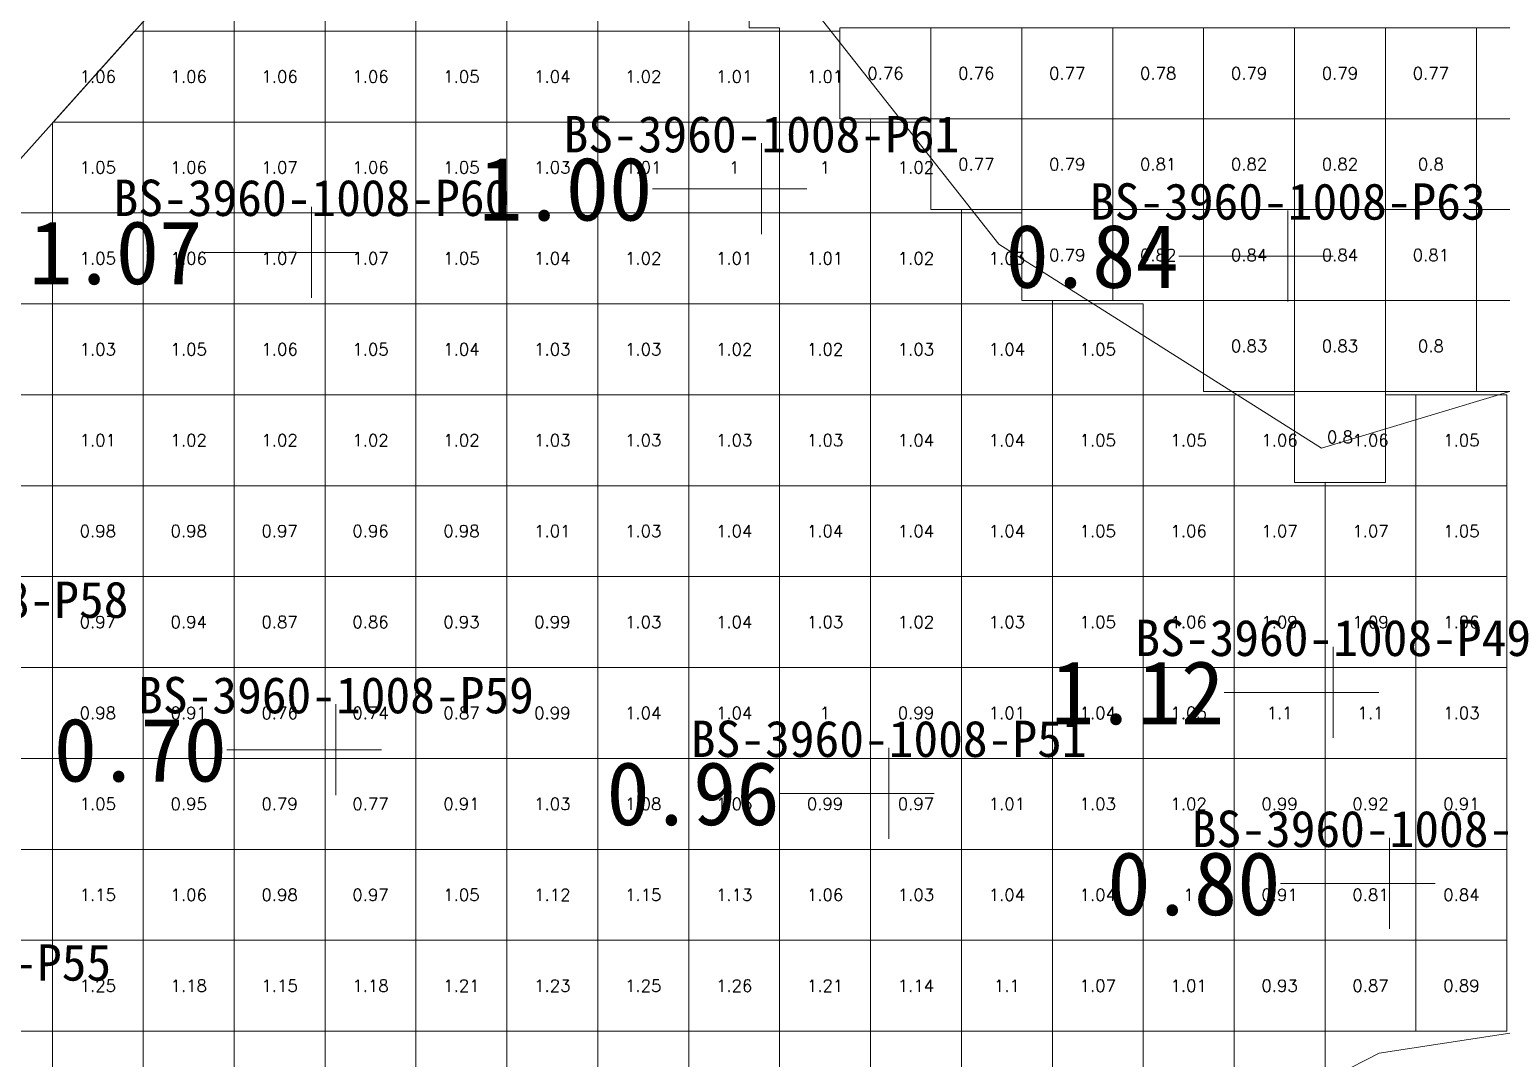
# Model space of a CAD drawing. Header units: inches. Extents: x 469883 to 470005, y 4349687 to 4349765.
# Drawn here: x 469893.7 to 469909.89, y 4349695.11 to 4349706.43 of the extents above; entities that cross this region are included whole.
import ezdxf
from ezdxf.enums import TextEntityAlignment as Align

# ---------------------------------------------------------------- set-up
doc = ezdxf.new("R2010")
doc.units = ezdxf.units.IN
doc.header["$MEASUREMENT"] = 0
for name, color, linetype, lineweight in [('点', 7, 'Continuous', 0), ('爆区方格网', 7, 'Continuous', 0), ('线条', 7, 'Continuous', 0), ('钻孔', 7, 'Continuous', 0)]:
    doc.layers.add(name, color=color, linetype=linetype, lineweight=lineweight)
doc.styles.add('3dmine_textStyle_1', font='txt.shx', dxfattribs={"height": 1, "bigfont": 'gbcbig.shx'})
doc.styles.add('3dmine_textStyle_2', font='simsunb.ttf', dxfattribs={"height": 1})

msp = doc.modelspace()

# ---------------------------------------------------------------- hatches: boundary and pattern name
at = {"layer": '钻孔', "linetype": 'Continuous', "lineweight": 0, "true_color": 0x0000ff, "extrusion": (0, 1, 0)}
for points in [[(-469902.75, 3949.95), (-469901.75, 3949.95), (-469901.75, 3961.95), (-469902.75, 3961.95)], [(-469897.8, 3950.06), (-469896.8, 3950.06), (-469896.8, 3962.06), (-469897.8, 3962.06)], [(-469909.04, 3950.12), (-469908.04, 3950.12), (-469908.04, 3962.12), (-469909.04, 3962.12)]]:
    msp.add_hatch(color=5, dxfattribs=at).paths.add_polyline_path(points, flags=0)
at = {"layer": '钻孔', "linetype": 'Continuous', "lineweight": 0, "true_color": 0x00ffff, "extrusion": (0, 1, 0)}
for points in [[(-469908.54, 3949.97), (-469907.54, 3949.97), (-469907.54, 3961.97), (-469908.54, 3961.97)], [(-469898.07, 3950.04), (-469897.07, 3950.04), (-469897.07, 3962.04), (-469898.07, 3962.04)], [(-469904.15, 3950.18), (-469903.15, 3950.18), (-469903.15, 3962.18), (-469904.15, 3962.18)], [(-469909.66, 3950.11), (-469908.66, 3950.11), (-469908.66, 3962.11), (-469909.66, 3962.11)]]:
    msp.add_hatch(color=4, dxfattribs=at).paths.add_polyline_path(points, flags=0)

# ---------------------------------------------------------------- linework, layer by layer
at = {"color": 4, "linetype": 'Continuous', "lineweight": 0, "true_color": 0x00ffff, "elevation": 1981.806}
msp.add_lwpolyline([(469929.472, 4349719.374), (469926.45, 4349717.862), (469923.773, 4349717.783), (469919.611, 4349716.908), (469917.305, 4349717.121), (469913.939, 4349715.079), (469914.787, 4349712.799), (469918.1, 4349712.163), (469920.711, 4349709.845), (469927.434, 4349707.62), (469922.434, 4349703.167), (469921.522, 4349702.355), (469921.306, 4349702.005), (469916.527, 4349702.131), (469911.125, 4349702.795), (469907.91, 4349701.826), (469904.362, 4349704.071), (469902.082, 4349706.967), (469895.348, 4349706.967)], dxfattribs=at)
at = {"color": 5, "linetype": 'Continuous', "lineweight": 0, "true_color": 0x0000ff, "elevation": 1981.806}
for points in [[(469883.874, 4349695.22), (469885.456, 4349696.231), (469888.207, 4349700.025), (469890.358, 4349702.573), (469892.561, 4349703.854), (469892.561, 4349703.854), (469892.561, 4349703.854), (469892.561, 4349703.854), (469895.348, 4349706.967), (469902.082, 4349706.967), (469904.362, 4349704.071), (469907.91, 4349701.826), (469911.125, 4349702.795)], [(469916.862, 4349696.445), (469908.546, 4349695.172), (469903.529, 4349692.607), (469899.888, 4349689.561), (469895.764, 4349689.449), (469887.193, 4349691.24), (469884.714, 4349692.134), (469882.949, 4349694.081), (469883.874, 4349695.22)]]:
    msp.add_lwpolyline(points, dxfattribs=at)
at = {"color": 7, "linetype": 'Continuous', "lineweight": 0, "elevation": 2972.708}
msp.add_lwpolyline([(469899.888, 4349689.561), (469907.862, 4349687.413), (469910.433, 4349689.749), (469914.862, 4349694.281), (469916.862, 4349696.445), (469908.546, 4349695.172), (469903.529, 4349692.607), (469899.888, 4349689.561), (469899.888, 4349689.561)], dxfattribs=at)
at = {"layer": '点', "color": 138, "linetype": 'Continuous', "lineweight": 0, "true_color": 0x004c4c}
for points, elevation in [([(469901.75, 4349704.18), (469901.75, 4349705.18)], 3961.95), ([(469902.25, 4349704.68), (469901.25, 4349704.68)], 3961.95), ([(469896.8, 4349703.48), (469896.8, 4349704.48)], 3962.06), ([(469907.54, 4349703.44), (469907.54, 4349704.44)], 3961.97), ([(469897.3, 4349703.98), (469896.3, 4349703.98)], 3962.06), ([(469908.04, 4349703.94), (469907.04, 4349703.94)], 3961.97), ([(469908.04, 4349698.64), (469908.04, 4349699.64)], 3962.12), ([(469908.54, 4349699.14), (469907.54, 4349699.14)], 3962.12), ([(469897.07, 4349698.01), (469897.07, 4349699.01)], 3962.04), ([(469897.57, 4349698.51), (469896.57, 4349698.51)], 3962.04), ([(469903.15, 4349697.53), (469903.15, 4349698.53)], 3962.18), ([(469903.65, 4349698.03), (469902.65, 4349698.03)], 3962.18), ([(469908.66, 4349696.54), (469908.66, 4349697.54)], 3962.11), ([(469909.16, 4349697.04), (469908.16, 4349697.04)], 3962.11)]:
    msp.add_lwpolyline(points, dxfattribs=dict(at, elevation=elevation))
at = {"layer": '爆区方格网', "color": 5, "linetype": 'Continuous', "lineweight": 0, "true_color": 0x0000ff, "elevation": 3961.95}
for points in [[(469895.95, 4349706.414), (469894.95, 4349706.414), (469894.95, 4349706.522), (469895.348, 4349706.967), (469895.718, 4349707.414), (469895.95, 4349707.414), (469895.95, 4349706.414)], [(469896.95, 4349706.414), (469895.95, 4349706.414), (469895.95, 4349707.414), (469896.95, 4349707.414), (469896.95, 4349706.414)], [(469897.95, 4349706.414), (469896.95, 4349706.414), (469896.95, 4349707.414), (469897.95, 4349707.414), (469897.95, 4349706.414)], [(469898.95, 4349706.414), (469897.95, 4349706.414), (469897.95, 4349707.414), (469898.95, 4349707.414), (469898.95, 4349706.414)], [(469899.95, 4349706.414), (469898.95, 4349706.414), (469898.95, 4349707.414), (469899.95, 4349707.414), (469899.95, 4349706.414)], [(469900.95, 4349706.414), (469899.95, 4349706.414), (469899.95, 4349707.414), (469900.95, 4349707.414), (469900.95, 4349706.414)], [(469901.614, 4349706.45), (469901.95, 4349706.45), (469901.95, 4349706.414), (469900.95, 4349706.414), (469900.95, 4349707.414), (469901.614, 4349707.414), (469901.614, 4349706.45)], [(469894.95, 4349705.414), (469893.958, 4349705.414), (469894.853, 4349706.414), (469894.95, 4349706.414), (469894.95, 4349705.414)], [(469895.95, 4349705.414), (469894.95, 4349705.414), (469894.95, 4349706.414), (469895.95, 4349706.414), (469895.95, 4349705.414)], [(469896.95, 4349705.414), (469895.95, 4349705.414), (469895.95, 4349706.414), (469896.95, 4349706.414), (469896.95, 4349705.414)], [(469897.95, 4349705.414), (469896.95, 4349705.414), (469896.95, 4349706.414), (469897.95, 4349706.414), (469897.95, 4349705.414)], [(469898.95, 4349705.414), (469897.95, 4349705.414), (469897.95, 4349706.414), (469898.95, 4349706.414), (469898.95, 4349705.414)], [(469899.95, 4349705.414), (469898.95, 4349705.414), (469898.95, 4349706.414), (469899.95, 4349706.414), (469899.95, 4349705.414)], [(469900.95, 4349705.414), (469899.95, 4349705.414), (469899.95, 4349706.414), (469900.95, 4349706.414), (469900.95, 4349705.414)], [(469901.95, 4349705.414), (469900.95, 4349705.414), (469900.95, 4349706.414), (469901.95, 4349706.414), (469901.95, 4349705.414)], [(469902.614, 4349705.45), (469902.95, 4349705.45), (469902.95, 4349705.414), (469901.95, 4349705.414), (469901.95, 4349706.414), (469902.614, 4349706.414), (469902.614, 4349705.45)], [(469894.95, 4349704.414), (469893.95, 4349704.414), (469893.95, 4349705.406), (469893.958, 4349705.414), (469894.95, 4349705.414), (469894.95, 4349704.414)], [(469895.95, 4349704.414), (469894.95, 4349704.414), (469894.95, 4349705.414), (469895.95, 4349705.414), (469895.95, 4349704.414)], [(469896.95, 4349704.414), (469895.95, 4349704.414), (469895.95, 4349705.414), (469896.95, 4349705.414), (469896.95, 4349704.414)], [(469897.95, 4349704.414), (469896.95, 4349704.414), (469896.95, 4349705.414), (469897.95, 4349705.414), (469897.95, 4349704.414)], [(469898.95, 4349704.414), (469897.95, 4349704.414), (469897.95, 4349705.414), (469898.95, 4349705.414), (469898.95, 4349704.414)], [(469899.95, 4349704.414), (469898.95, 4349704.414), (469898.95, 4349705.414), (469899.95, 4349705.414), (469899.95, 4349704.414)], [(469900.95, 4349704.414), (469899.95, 4349704.414), (469899.95, 4349705.414), (469900.95, 4349705.414), (469900.95, 4349704.414)], [(469901.95, 4349704.414), (469900.95, 4349704.414), (469900.95, 4349705.414), (469901.95, 4349705.414), (469901.95, 4349704.414)], [(469902.95, 4349704.414), (469901.95, 4349704.414), (469901.95, 4349705.414), (469902.95, 4349705.414), (469902.95, 4349704.414)], [(469903.614, 4349704.45), (469903.95, 4349704.45), (469903.95, 4349704.414), (469902.95, 4349704.414), (469902.95, 4349705.414), (469903.614, 4349705.414), (469903.614, 4349704.45)], [(469893.95, 4349703.414), (469892.95, 4349703.414), (469892.95, 4349704.289), (469893.062, 4349704.414), (469893.95, 4349704.414), (469893.95, 4349703.414)], [(469894.95, 4349703.414), (469893.95, 4349703.414), (469893.95, 4349704.414), (469894.95, 4349704.414), (469894.95, 4349703.414)], [(469895.95, 4349703.414), (469894.95, 4349703.414), (469894.95, 4349704.414), (469895.95, 4349704.414), (469895.95, 4349703.414)], [(469896.95, 4349703.414), (469895.95, 4349703.414), (469895.95, 4349704.414), (469896.95, 4349704.414), (469896.95, 4349703.414)], [(469897.95, 4349703.414), (469896.95, 4349703.414), (469896.95, 4349704.414), (469897.95, 4349704.414), (469897.95, 4349703.414)], [(469898.95, 4349703.414), (469897.95, 4349703.414), (469897.95, 4349704.414), (469898.95, 4349704.414), (469898.95, 4349703.414)], [(469899.95, 4349703.414), (469898.95, 4349703.414), (469898.95, 4349704.414), (469899.95, 4349704.414), (469899.95, 4349703.414)], [(469900.95, 4349703.414), (469899.95, 4349703.414), (469899.95, 4349704.414), (469900.95, 4349704.414), (469900.95, 4349703.414)], [(469901.95, 4349703.414), (469900.95, 4349703.414), (469900.95, 4349704.414), (469901.95, 4349704.414), (469901.95, 4349703.414)], [(469902.95, 4349703.414), (469901.95, 4349703.414), (469901.95, 4349704.414), (469902.95, 4349704.414), (469902.95, 4349703.414)], [(469903.95, 4349703.414), (469902.95, 4349703.414), (469902.95, 4349704.414), (469903.95, 4349704.414), (469903.95, 4349703.414)], [(469904.614, 4349703.45), (469904.95, 4349703.45), (469904.95, 4349703.414), (469903.95, 4349703.414), (469903.95, 4349704.414), (469904.614, 4349704.414), (469904.614, 4349703.45)], [(469893.95, 4349702.414), (469892.95, 4349702.414), (469892.95, 4349703.414), (469893.95, 4349703.414), (469893.95, 4349702.414)], [(469894.95, 4349702.414), (469893.95, 4349702.414), (469893.95, 4349703.414), (469894.95, 4349703.414), (469894.95, 4349702.414)], [(469895.95, 4349702.414), (469894.95, 4349702.414), (469894.95, 4349703.414), (469895.95, 4349703.414), (469895.95, 4349702.414)], [(469896.95, 4349702.414), (469895.95, 4349702.414), (469895.95, 4349703.414), (469896.95, 4349703.414), (469896.95, 4349702.414)], [(469897.95, 4349702.414), (469896.95, 4349702.414), (469896.95, 4349703.414), (469897.95, 4349703.414), (469897.95, 4349702.414)], [(469898.95, 4349702.414), (469897.95, 4349702.414), (469897.95, 4349703.414), (469898.95, 4349703.414), (469898.95, 4349702.414)], [(469899.95, 4349702.414), (469898.95, 4349702.414), (469898.95, 4349703.414), (469899.95, 4349703.414), (469899.95, 4349702.414)], [(469900.95, 4349702.414), (469899.95, 4349702.414), (469899.95, 4349703.414), (469900.95, 4349703.414), (469900.95, 4349702.414)], [(469901.95, 4349702.414), (469900.95, 4349702.414), (469900.95, 4349703.414), (469901.95, 4349703.414), (469901.95, 4349702.414)], [(469902.95, 4349702.414), (469901.95, 4349702.414), (469901.95, 4349703.414), (469902.95, 4349703.414), (469902.95, 4349702.414)], [(469903.95, 4349702.414), (469902.95, 4349702.414), (469902.95, 4349703.414), (469903.95, 4349703.414), (469903.95, 4349702.414)], [(469904.95, 4349702.414), (469903.95, 4349702.414), (469903.95, 4349703.414), (469904.95, 4349703.414), (469904.95, 4349702.414)], [(469905.95, 4349702.414), (469904.95, 4349702.414), (469904.95, 4349703.414), (469905.95, 4349703.414), (469905.95, 4349702.414)], [(469893.95, 4349701.414), (469892.95, 4349701.414), (469892.95, 4349702.414), (469893.95, 4349702.414), (469893.95, 4349701.414)], [(469894.95, 4349701.414), (469893.95, 4349701.414), (469893.95, 4349702.414), (469894.95, 4349702.414), (469894.95, 4349701.414)], [(469895.95, 4349701.414), (469894.95, 4349701.414), (469894.95, 4349702.414), (469895.95, 4349702.414), (469895.95, 4349701.414)], [(469896.95, 4349701.414), (469895.95, 4349701.414), (469895.95, 4349702.414), (469896.95, 4349702.414), (469896.95, 4349701.414)], [(469897.95, 4349701.414), (469896.95, 4349701.414), (469896.95, 4349702.414), (469897.95, 4349702.414), (469897.95, 4349701.414)], [(469898.95, 4349701.414), (469897.95, 4349701.414), (469897.95, 4349702.414), (469898.95, 4349702.414), (469898.95, 4349701.414)], [(469899.95, 4349701.414), (469898.95, 4349701.414), (469898.95, 4349702.414), (469899.95, 4349702.414), (469899.95, 4349701.414)], [(469900.95, 4349701.414), (469899.95, 4349701.414), (469899.95, 4349702.414), (469900.95, 4349702.414), (469900.95, 4349701.414)], [(469901.95, 4349701.414), (469900.95, 4349701.414), (469900.95, 4349702.414), (469901.95, 4349702.414), (469901.95, 4349701.414)], [(469902.95, 4349701.414), (469901.95, 4349701.414), (469901.95, 4349702.414), (469902.95, 4349702.414), (469902.95, 4349701.414)], [(469903.95, 4349701.414), (469902.95, 4349701.414), (469902.95, 4349702.414), (469903.95, 4349702.414), (469903.95, 4349701.414)], [(469904.95, 4349701.414), (469903.95, 4349701.414), (469903.95, 4349702.414), (469904.95, 4349702.414), (469904.95, 4349701.414)], [(469905.95, 4349701.414), (469904.95, 4349701.414), (469904.95, 4349702.414), (469905.95, 4349702.414), (469905.95, 4349701.414)], [(469906.95, 4349701.414), (469905.95, 4349701.414), (469905.95, 4349702.414), (469906.95, 4349702.414), (469906.95, 4349701.414)], [(469907.614, 4349701.45), (469907.95, 4349701.45), (469907.95, 4349701.414), (469906.95, 4349701.414), (469906.95, 4349702.414), (469907.614, 4349702.414), (469907.614, 4349701.45)], [(469908.95, 4349701.414), (469907.95, 4349701.414), (469907.95, 4349701.45), (469908.614, 4349701.45), (469908.614, 4349702.414), (469908.95, 4349702.414), (469908.95, 4349701.414)], [(469909.95, 4349701.414), (469908.95, 4349701.414), (469908.95, 4349702.414), (469909.95, 4349702.414), (469909.95, 4349701.414)], [(469893.95, 4349700.414), (469892.95, 4349700.414), (469892.95, 4349701.414), (469893.95, 4349701.414), (469893.95, 4349700.414)], [(469894.95, 4349700.414), (469893.95, 4349700.414), (469893.95, 4349701.414), (469894.95, 4349701.414), (469894.95, 4349700.414)], [(469895.95, 4349700.414), (469894.95, 4349700.414), (469894.95, 4349701.414), (469895.95, 4349701.414), (469895.95, 4349700.414)], [(469896.95, 4349700.414), (469895.95, 4349700.414), (469895.95, 4349701.414), (469896.95, 4349701.414), (469896.95, 4349700.414)], [(469897.95, 4349700.414), (469896.95, 4349700.414), (469896.95, 4349701.414), (469897.95, 4349701.414), (469897.95, 4349700.414)], [(469898.95, 4349700.414), (469897.95, 4349700.414), (469897.95, 4349701.414), (469898.95, 4349701.414), (469898.95, 4349700.414)], [(469899.95, 4349700.414), (469898.95, 4349700.414), (469898.95, 4349701.414), (469899.95, 4349701.414), (469899.95, 4349700.414)], [(469900.95, 4349700.414), (469899.95, 4349700.414), (469899.95, 4349701.414), (469900.95, 4349701.414), (469900.95, 4349700.414)], [(469901.95, 4349700.414), (469900.95, 4349700.414), (469900.95, 4349701.414), (469901.95, 4349701.414), (469901.95, 4349700.414)], [(469902.95, 4349700.414), (469901.95, 4349700.414), (469901.95, 4349701.414), (469902.95, 4349701.414), (469902.95, 4349700.414)], [(469903.95, 4349700.414), (469902.95, 4349700.414), (469902.95, 4349701.414), (469903.95, 4349701.414), (469903.95, 4349700.414)], [(469904.95, 4349700.414), (469903.95, 4349700.414), (469903.95, 4349701.414), (469904.95, 4349701.414), (469904.95, 4349700.414)], [(469905.95, 4349700.414), (469904.95, 4349700.414), (469904.95, 4349701.414), (469905.95, 4349701.414), (469905.95, 4349700.414)], [(469906.95, 4349700.414), (469905.95, 4349700.414), (469905.95, 4349701.414), (469906.95, 4349701.414), (469906.95, 4349700.414)], [(469907.95, 4349700.414), (469906.95, 4349700.414), (469906.95, 4349701.414), (469907.95, 4349701.414), (469907.95, 4349700.414)], [(469908.95, 4349700.414), (469907.95, 4349700.414), (469907.95, 4349701.414), (469908.95, 4349701.414), (469908.95, 4349700.414)], [(469909.95, 4349700.414), (469908.95, 4349700.414), (469908.95, 4349701.414), (469909.95, 4349701.414), (469909.95, 4349700.414)], [(469893.95, 4349699.414), (469892.95, 4349699.414), (469892.95, 4349700.414), (469893.95, 4349700.414), (469893.95, 4349699.414)], [(469894.95, 4349699.414), (469893.95, 4349699.414), (469893.95, 4349700.414), (469894.95, 4349700.414), (469894.95, 4349699.414)], [(469895.95, 4349699.414), (469894.95, 4349699.414), (469894.95, 4349700.414), (469895.95, 4349700.414), (469895.95, 4349699.414)], [(469896.95, 4349699.414), (469895.95, 4349699.414), (469895.95, 4349700.414), (469896.95, 4349700.414), (469896.95, 4349699.414)], [(469897.95, 4349699.414), (469896.95, 4349699.414), (469896.95, 4349700.414), (469897.95, 4349700.414), (469897.95, 4349699.414)], [(469898.95, 4349699.414), (469897.95, 4349699.414), (469897.95, 4349700.414), (469898.95, 4349700.414), (469898.95, 4349699.414)], [(469899.95, 4349699.414), (469898.95, 4349699.414), (469898.95, 4349700.414), (469899.95, 4349700.414), (469899.95, 4349699.414)], [(469900.95, 4349699.414), (469899.95, 4349699.414), (469899.95, 4349700.414), (469900.95, 4349700.414), (469900.95, 4349699.414)], [(469901.95, 4349699.414), (469900.95, 4349699.414), (469900.95, 4349700.414), (469901.95, 4349700.414), (469901.95, 4349699.414)], [(469902.95, 4349699.414), (469901.95, 4349699.414), (469901.95, 4349700.414), (469902.95, 4349700.414), (469902.95, 4349699.414)], [(469903.95, 4349699.414), (469902.95, 4349699.414), (469902.95, 4349700.414), (469903.95, 4349700.414), (469903.95, 4349699.414)], [(469904.95, 4349699.414), (469903.95, 4349699.414), (469903.95, 4349700.414), (469904.95, 4349700.414), (469904.95, 4349699.414)], [(469905.95, 4349699.414), (469904.95, 4349699.414), (469904.95, 4349700.414), (469905.95, 4349700.414), (469905.95, 4349699.414)], [(469906.95, 4349699.414), (469905.95, 4349699.414), (469905.95, 4349700.414), (469906.95, 4349700.414), (469906.95, 4349699.414)], [(469907.95, 4349699.414), (469906.95, 4349699.414), (469906.95, 4349700.414), (469907.95, 4349700.414), (469907.95, 4349699.414)], [(469908.95, 4349699.414), (469907.95, 4349699.414), (469907.95, 4349700.414), (469908.95, 4349700.414), (469908.95, 4349699.414)], [(469909.95, 4349699.414), (469908.95, 4349699.414), (469908.95, 4349700.414), (469909.95, 4349700.414), (469909.95, 4349699.414)], [(469893.95, 4349698.414), (469892.95, 4349698.414), (469892.95, 4349699.414), (469893.95, 4349699.414), (469893.95, 4349698.414)], [(469894.95, 4349698.414), (469893.95, 4349698.414), (469893.95, 4349699.414), (469894.95, 4349699.414), (469894.95, 4349698.414)], [(469895.95, 4349698.414), (469894.95, 4349698.414), (469894.95, 4349699.414), (469895.95, 4349699.414), (469895.95, 4349698.414)], [(469896.95, 4349698.414), (469895.95, 4349698.414), (469895.95, 4349699.414), (469896.95, 4349699.414), (469896.95, 4349698.414)], [(469897.95, 4349698.414), (469896.95, 4349698.414), (469896.95, 4349699.414), (469897.95, 4349699.414), (469897.95, 4349698.414)], [(469898.95, 4349698.414), (469897.95, 4349698.414), (469897.95, 4349699.414), (469898.95, 4349699.414), (469898.95, 4349698.414)], [(469899.95, 4349698.414), (469898.95, 4349698.414), (469898.95, 4349699.414), (469899.95, 4349699.414), (469899.95, 4349698.414)], [(469900.95, 4349698.414), (469899.95, 4349698.414), (469899.95, 4349699.414), (469900.95, 4349699.414), (469900.95, 4349698.414)], [(469901.95, 4349698.414), (469900.95, 4349698.414), (469900.95, 4349699.414), (469901.95, 4349699.414), (469901.95, 4349698.414)], [(469902.95, 4349698.414), (469901.95, 4349698.414), (469901.95, 4349699.414), (469902.95, 4349699.414), (469902.95, 4349698.414)], [(469903.95, 4349698.414), (469902.95, 4349698.414), (469902.95, 4349699.414), (469903.95, 4349699.414), (469903.95, 4349698.414)], [(469904.95, 4349698.414), (469903.95, 4349698.414), (469903.95, 4349699.414), (469904.95, 4349699.414), (469904.95, 4349698.414)], [(469905.95, 4349698.414), (469904.95, 4349698.414), (469904.95, 4349699.414), (469905.95, 4349699.414), (469905.95, 4349698.414)], [(469906.95, 4349698.414), (469905.95, 4349698.414), (469905.95, 4349699.414), (469906.95, 4349699.414), (469906.95, 4349698.414)], [(469907.95, 4349698.414), (469906.95, 4349698.414), (469906.95, 4349699.414), (469907.95, 4349699.414), (469907.95, 4349698.414)], [(469908.95, 4349698.414), (469907.95, 4349698.414), (469907.95, 4349699.414), (469908.95, 4349699.414), (469908.95, 4349698.414)], [(469909.95, 4349698.414), (469908.95, 4349698.414), (469908.95, 4349699.414), (469909.95, 4349699.414), (469909.95, 4349698.414)], [(469893.95, 4349697.414), (469892.95, 4349697.414), (469892.95, 4349698.414), (469893.95, 4349698.414), (469893.95, 4349697.414)], [(469894.95, 4349697.414), (469893.95, 4349697.414), (469893.95, 4349698.414), (469894.95, 4349698.414), (469894.95, 4349697.414)], [(469895.95, 4349697.414), (469894.95, 4349697.414), (469894.95, 4349698.414), (469895.95, 4349698.414), (469895.95, 4349697.414)], [(469896.95, 4349697.414), (469895.95, 4349697.414), (469895.95, 4349698.414), (469896.95, 4349698.414), (469896.95, 4349697.414)], [(469897.95, 4349697.414), (469896.95, 4349697.414), (469896.95, 4349698.414), (469897.95, 4349698.414), (469897.95, 4349697.414)], [(469898.95, 4349697.414), (469897.95, 4349697.414), (469897.95, 4349698.414), (469898.95, 4349698.414), (469898.95, 4349697.414)], [(469899.95, 4349697.414), (469898.95, 4349697.414), (469898.95, 4349698.414), (469899.95, 4349698.414), (469899.95, 4349697.414)], [(469900.95, 4349697.414), (469899.95, 4349697.414), (469899.95, 4349698.414), (469900.95, 4349698.414), (469900.95, 4349697.414)], [(469901.95, 4349697.414), (469900.95, 4349697.414), (469900.95, 4349698.414), (469901.95, 4349698.414), (469901.95, 4349697.414)], [(469902.95, 4349697.414), (469901.95, 4349697.414), (469901.95, 4349698.414), (469902.95, 4349698.414), (469902.95, 4349697.414)], [(469903.95, 4349697.414), (469902.95, 4349697.414), (469902.95, 4349698.414), (469903.95, 4349698.414), (469903.95, 4349697.414)], [(469904.95, 4349697.414), (469903.95, 4349697.414), (469903.95, 4349698.414), (469904.95, 4349698.414), (469904.95, 4349697.414)], [(469905.95, 4349697.414), (469904.95, 4349697.414), (469904.95, 4349698.414), (469905.95, 4349698.414), (469905.95, 4349697.414)], [(469906.95, 4349697.414), (469905.95, 4349697.414), (469905.95, 4349698.414), (469906.95, 4349698.414), (469906.95, 4349697.414)], [(469907.95, 4349697.414), (469906.95, 4349697.414), (469906.95, 4349698.414), (469907.95, 4349698.414), (469907.95, 4349697.414)], [(469908.95, 4349697.414), (469907.95, 4349697.414), (469907.95, 4349698.414), (469908.95, 4349698.414), (469908.95, 4349697.414)], [(469909.95, 4349697.414), (469908.95, 4349697.414), (469908.95, 4349698.414), (469909.95, 4349698.414), (469909.95, 4349697.414)], [(469893.95, 4349696.414), (469892.95, 4349696.414), (469892.95, 4349697.414), (469893.95, 4349697.414), (469893.95, 4349696.414)], [(469894.95, 4349696.414), (469893.95, 4349696.414), (469893.95, 4349697.414), (469894.95, 4349697.414), (469894.95, 4349696.414)], [(469895.95, 4349696.414), (469894.95, 4349696.414), (469894.95, 4349697.414), (469895.95, 4349697.414), (469895.95, 4349696.414)], [(469896.95, 4349696.414), (469895.95, 4349696.414), (469895.95, 4349697.414), (469896.95, 4349697.414), (469896.95, 4349696.414)], [(469897.95, 4349696.414), (469896.95, 4349696.414), (469896.95, 4349697.414), (469897.95, 4349697.414), (469897.95, 4349696.414)], [(469898.95, 4349696.414), (469897.95, 4349696.414), (469897.95, 4349697.414), (469898.95, 4349697.414), (469898.95, 4349696.414)], [(469899.95, 4349696.414), (469898.95, 4349696.414), (469898.95, 4349697.414), (469899.95, 4349697.414), (469899.95, 4349696.414)], [(469900.95, 4349696.414), (469899.95, 4349696.414), (469899.95, 4349697.414), (469900.95, 4349697.414), (469900.95, 4349696.414)], [(469901.95, 4349696.414), (469900.95, 4349696.414), (469900.95, 4349697.414), (469901.95, 4349697.414), (469901.95, 4349696.414)], [(469902.95, 4349696.414), (469901.95, 4349696.414), (469901.95, 4349697.414), (469902.95, 4349697.414), (469902.95, 4349696.414)], [(469903.95, 4349696.414), (469902.95, 4349696.414), (469902.95, 4349697.414), (469903.95, 4349697.414), (469903.95, 4349696.414)], [(469904.95, 4349696.414), (469903.95, 4349696.414), (469903.95, 4349697.414), (469904.95, 4349697.414), (469904.95, 4349696.414)], [(469905.95, 4349696.414), (469904.95, 4349696.414), (469904.95, 4349697.414), (469905.95, 4349697.414), (469905.95, 4349696.414)], [(469906.95, 4349696.414), (469905.95, 4349696.414), (469905.95, 4349697.414), (469906.95, 4349697.414), (469906.95, 4349696.414)], [(469907.95, 4349696.414), (469906.95, 4349696.414), (469906.95, 4349697.414), (469907.95, 4349697.414), (469907.95, 4349696.414)], [(469908.95, 4349696.414), (469907.95, 4349696.414), (469907.95, 4349697.414), (469908.95, 4349697.414), (469908.95, 4349696.414)], [(469909.95, 4349696.414), (469908.95, 4349696.414), (469908.95, 4349697.414), (469909.95, 4349697.414), (469909.95, 4349696.414)], [(469893.95, 4349695.414), (469892.95, 4349695.414), (469892.95, 4349696.414), (469893.95, 4349696.414), (469893.95, 4349695.414)], [(469894.95, 4349695.414), (469893.95, 4349695.414), (469893.95, 4349696.414), (469894.95, 4349696.414), (469894.95, 4349695.414)], [(469895.95, 4349695.414), (469894.95, 4349695.414), (469894.95, 4349696.414), (469895.95, 4349696.414), (469895.95, 4349695.414)], [(469896.95, 4349695.414), (469895.95, 4349695.414), (469895.95, 4349696.414), (469896.95, 4349696.414), (469896.95, 4349695.414)], [(469897.95, 4349695.414), (469896.95, 4349695.414), (469896.95, 4349696.414), (469897.95, 4349696.414), (469897.95, 4349695.414)], [(469898.95, 4349695.414), (469897.95, 4349695.414), (469897.95, 4349696.414), (469898.95, 4349696.414), (469898.95, 4349695.414)], [(469899.95, 4349695.414), (469898.95, 4349695.414), (469898.95, 4349696.414), (469899.95, 4349696.414), (469899.95, 4349695.414)], [(469900.95, 4349695.414), (469899.95, 4349695.414), (469899.95, 4349696.414), (469900.95, 4349696.414), (469900.95, 4349695.414)], [(469901.95, 4349695.414), (469900.95, 4349695.414), (469900.95, 4349696.414), (469901.95, 4349696.414), (469901.95, 4349695.414)], [(469902.95, 4349695.414), (469901.95, 4349695.414), (469901.95, 4349696.414), (469902.95, 4349696.414), (469902.95, 4349695.414)], [(469903.95, 4349695.414), (469902.95, 4349695.414), (469902.95, 4349696.414), (469903.95, 4349696.414), (469903.95, 4349695.414)], [(469904.95, 4349695.414), (469903.95, 4349695.414), (469903.95, 4349696.414), (469904.95, 4349696.414), (469904.95, 4349695.414)], [(469905.95, 4349695.414), (469904.95, 4349695.414), (469904.95, 4349696.414), (469905.95, 4349696.414), (469905.95, 4349695.414)], [(469906.95, 4349695.414), (469905.95, 4349695.414), (469905.95, 4349696.414), (469906.95, 4349696.414), (469906.95, 4349695.414)], [(469907.95, 4349695.414), (469906.95, 4349695.414), (469906.95, 4349696.414), (469907.95, 4349696.414), (469907.95, 4349695.414)], [(469908.95, 4349695.414), (469907.95, 4349695.414), (469907.95, 4349696.414), (469908.95, 4349696.414), (469908.95, 4349695.414)], [(469909.95, 4349695.414), (469908.95, 4349695.414), (469908.95, 4349696.414), (469909.95, 4349696.414), (469909.95, 4349695.414)], [(469893.95, 4349694.414), (469892.95, 4349694.414), (469892.95, 4349695.414), (469893.95, 4349695.414), (469893.95, 4349694.414)], [(469894.95, 4349694.414), (469893.95, 4349694.414), (469893.95, 4349695.414), (469894.95, 4349695.414), (469894.95, 4349694.414)], [(469895.95, 4349694.414), (469894.95, 4349694.414), (469894.95, 4349695.414), (469895.95, 4349695.414), (469895.95, 4349694.414)], [(469896.95, 4349694.414), (469895.95, 4349694.414), (469895.95, 4349695.414), (469896.95, 4349695.414), (469896.95, 4349694.414)], [(469897.95, 4349694.414), (469896.95, 4349694.414), (469896.95, 4349695.414), (469897.95, 4349695.414), (469897.95, 4349694.414)], [(469898.95, 4349694.414), (469897.95, 4349694.414), (469897.95, 4349695.414), (469898.95, 4349695.414), (469898.95, 4349694.414)], [(469899.95, 4349694.414), (469898.95, 4349694.414), (469898.95, 4349695.414), (469899.95, 4349695.414), (469899.95, 4349694.414)], [(469900.95, 4349694.414), (469899.95, 4349694.414), (469899.95, 4349695.414), (469900.95, 4349695.414), (469900.95, 4349694.414)], [(469901.95, 4349694.414), (469900.95, 4349694.414), (469900.95, 4349695.414), (469901.95, 4349695.414), (469901.95, 4349694.414)], [(469902.95, 4349694.414), (469901.95, 4349694.414), (469901.95, 4349695.414), (469902.95, 4349695.414), (469902.95, 4349694.414)], [(469903.95, 4349694.414), (469902.95, 4349694.414), (469902.95, 4349695.414), (469903.95, 4349695.414), (469903.95, 4349694.414)], [(469904.95, 4349694.414), (469903.95, 4349694.414), (469903.95, 4349695.414), (469904.95, 4349695.414), (469904.95, 4349694.414)], [(469905.95, 4349694.414), (469904.95, 4349694.414), (469904.95, 4349695.414), (469905.95, 4349695.414), (469905.95, 4349694.414)], [(469906.95, 4349694.414), (469905.95, 4349694.414), (469905.95, 4349695.414), (469906.95, 4349695.414), (469906.95, 4349694.414)], [(469907.95, 4349694.414), (469906.95, 4349694.414), (469906.95, 4349695.414), (469907.95, 4349695.414), (469907.95, 4349694.414)]]:
    msp.add_lwpolyline(points, dxfattribs=at)
at = {"layer": '爆区方格网', "color": 4, "linetype": 'Continuous', "lineweight": 0, "true_color": 0x00ffff, "elevation": 3962.29}
for points in [[(469903.614, 4349705.45), (469902.614, 4349705.45), (469902.614, 4349706.45), (469903.614, 4349706.45), (469903.614, 4349705.45)], [(469904.614, 4349705.45), (469903.614, 4349705.45), (469903.614, 4349706.45), (469904.614, 4349706.45), (469904.614, 4349705.45)], [(469905.614, 4349705.45), (469904.614, 4349705.45), (469904.614, 4349706.45), (469905.614, 4349706.45), (469905.614, 4349705.45)], [(469906.614, 4349705.45), (469905.614, 4349705.45), (469905.614, 4349706.45), (469906.614, 4349706.45), (469906.614, 4349705.45)], [(469907.614, 4349705.45), (469906.614, 4349705.45), (469906.614, 4349706.45), (469907.614, 4349706.45), (469907.614, 4349705.45)], [(469908.614, 4349705.45), (469907.614, 4349705.45), (469907.614, 4349706.45), (469908.614, 4349706.45), (469908.614, 4349705.45)], [(469909.614, 4349705.45), (469908.614, 4349705.45), (469908.614, 4349706.45), (469909.614, 4349706.45), (469909.614, 4349705.45)], [(469910.614, 4349705.45), (469909.614, 4349705.45), (469909.614, 4349706.45), (469910.614, 4349706.45), (469910.614, 4349705.45)], [(469904.614, 4349704.45), (469903.614, 4349704.45), (469903.614, 4349705.45), (469904.614, 4349705.45), (469904.614, 4349704.45)], [(469905.614, 4349704.45), (469904.614, 4349704.45), (469904.614, 4349705.45), (469905.614, 4349705.45), (469905.614, 4349704.45)], [(469906.614, 4349704.45), (469905.614, 4349704.45), (469905.614, 4349705.45), (469906.614, 4349705.45), (469906.614, 4349704.45)], [(469907.614, 4349704.45), (469906.614, 4349704.45), (469906.614, 4349705.45), (469907.614, 4349705.45), (469907.614, 4349704.45)], [(469908.614, 4349704.45), (469907.614, 4349704.45), (469907.614, 4349705.45), (469908.614, 4349705.45), (469908.614, 4349704.45)], [(469909.614, 4349704.45), (469908.614, 4349704.45), (469908.614, 4349705.45), (469909.614, 4349705.45), (469909.614, 4349704.45)], [(469910.614, 4349704.45), (469909.614, 4349704.45), (469909.614, 4349705.45), (469910.614, 4349705.45), (469910.614, 4349704.45)], [(469905.614, 4349703.45), (469904.614, 4349703.45), (469904.614, 4349704.45), (469905.614, 4349704.45), (469905.614, 4349703.45)], [(469906.614, 4349703.45), (469905.614, 4349703.45), (469905.614, 4349704.45), (469906.614, 4349704.45), (469906.614, 4349703.45)], [(469907.614, 4349703.45), (469906.614, 4349703.45), (469906.614, 4349704.45), (469907.614, 4349704.45), (469907.614, 4349703.45)], [(469908.614, 4349703.45), (469907.614, 4349703.45), (469907.614, 4349704.45), (469908.614, 4349704.45), (469908.614, 4349703.45)], [(469909.614, 4349703.45), (469908.614, 4349703.45), (469908.614, 4349704.45), (469909.614, 4349704.45), (469909.614, 4349703.45)], [(469910.614, 4349703.45), (469909.614, 4349703.45), (469909.614, 4349704.45), (469910.614, 4349704.45), (469910.614, 4349703.45)], [(469907.614, 4349702.45), (469906.614, 4349702.45), (469906.614, 4349703.45), (469907.614, 4349703.45), (469907.614, 4349702.45)], [(469908.614, 4349702.45), (469907.614, 4349702.45), (469907.614, 4349703.45), (469908.614, 4349703.45), (469908.614, 4349702.45)], [(469909.614, 4349702.45), (469908.614, 4349702.45), (469908.614, 4349703.45), (469909.614, 4349703.45), (469909.614, 4349702.45)], [(469910.614, 4349702.45), (469909.614, 4349702.45), (469909.614, 4349703.45), (469910.614, 4349703.45), (469910.614, 4349702.45)], [(469908.614, 4349701.45), (469907.614, 4349701.45), (469907.614, 4349702.45), (469908.614, 4349702.45), (469908.614, 4349701.45)]]:
    msp.add_lwpolyline(points, dxfattribs=at)
at = {"layer": '线条', "color": 138, "linetype": 'Continuous', "lineweight": 0, "true_color": 0x004c4c}
for points, elevation in [([(469901.75, 4349704.68), (469901.75, 4349704.68), (469901.75, 4349704.68)], 3961.95), ([(469896.8, 4349703.98), (469896.8, 4349703.98), (469896.8, 4349703.98)], 3962.06), ([(469907.54, 4349703.94), (469907.54, 4349703.94), (469907.54, 4349703.94)], 3961.97), ([(469908.04, 4349699.14), (469908.04, 4349699.14), (469908.04, 4349699.14)], 3962.12), ([(469897.07, 4349698.51), (469897.07, 4349698.51), (469897.07, 4349698.51)], 3962.04), ([(469903.15, 4349698.03), (469903.15, 4349698.03), (469903.15, 4349698.03)], 3962.18), ([(469908.66, 4349697.04), (469908.66, 4349697.04), (469908.66, 4349697.04)], 3962.11)]:
    msp.add_lwpolyline(points, dxfattribs=dict(at, elevation=elevation))
at = {"layer": '钻孔', "color": 5, "linetype": 'Continuous', "lineweight": 0, "true_color": 0x0000ff}
for points, elevation in [([(469901.75, 4349704.68), (469900.55, 4349704.68)], 3961.95), ([(469901.75, 4349704.68), (469900.55, 4349704.68)], 3949.95), ([(469896.8, 4349703.98), (469895.6, 4349703.98)], 3962.06), ([(469896.8, 4349703.98), (469895.6, 4349703.98)], 3950.06), ([(469908.04, 4349699.14), (469906.84, 4349699.14)], 3962.12), ([(469908.04, 4349699.14), (469906.84, 4349699.14)], 3950.12)]:
    msp.add_lwpolyline(points, dxfattribs=dict(at, elevation=elevation))
at = {"layer": '钻孔', "color": 4, "linetype": 'Continuous', "lineweight": 0, "true_color": 0x00ffff}
for points, elevation in [([(469907.54, 4349703.94), (469906.34, 4349703.94)], 3961.97), ([(469907.54, 4349703.94), (469906.34, 4349703.94)], 3949.97), ([(469897.07, 4349698.51), (469895.87, 4349698.51)], 3962.04), ([(469897.07, 4349698.51), (469895.87, 4349698.51)], 3950.04), ([(469903.15, 4349698.03), (469901.95, 4349698.03)], 3962.18), ([(469903.15, 4349698.03), (469901.95, 4349698.03)], 3950.18), ([(469908.66, 4349697.04), (469907.46, 4349697.04)], 3962.11), ([(469908.66, 4349697.04), (469907.46, 4349697.04)], 3950.11)]:
    msp.add_lwpolyline(points, dxfattribs=dict(at, elevation=elevation))

# ---------------------------------------------------------------- texts
at = {"color": 5, "linetype": 'Continuous', "lineweight": 0, "true_color": 0x0000ff, "style": '3dmine_textStyle_1'}
for s, height, p in [('1.06', 0.1333, (469894.45, 4349705.914, 3961.95)), ('1.06', 0.1333, (469895.45, 4349705.914, 3961.95)), ('1.06', 0.1333, (469896.45, 4349705.914, 3961.95)), ('1.06', 0.1333, (469897.45, 4349705.914, 3961.95)), ('1.05', 0.1333, (469898.45, 4349705.914, 3961.95)), ('1.04', 0.1333, (469899.45, 4349705.914, 3961.95)), ('1.02', 0.1333, (469900.45, 4349705.914, 3961.95)), ('1.01', 0.1333, (469901.45, 4349705.914, 3961.95)), ('1.01', 0.1333, (469902.45, 4349705.914, 3961.95)), ('1.05', 0.1333, (469894.45, 4349704.914, 3961.95)), ('1.06', 0.1333, (469895.45, 4349704.914, 3961.95)), ('1.07', 0.1333, (469896.45, 4349704.914, 3961.95)), ('1.06', 0.1333, (469897.45, 4349704.914, 3961.95)), ('1.05', 0.1333, (469898.45, 4349704.914, 3961.95)), ('1.03', 0.1333, (469899.45, 4349704.914, 3961.95)), ('1.01', 0.1333, (469900.45, 4349704.914, 3961.95)), ('1', 0.133, (469901.45, 4349704.914, 3961.95)), ('1', 0.133, (469902.45, 4349704.914, 3961.95)), ('1.02', 0.1333, (469903.45, 4349704.914, 3961.95)), ('1.05', 0.1333, (469894.45, 4349703.914, 3961.95)), ('1.06', 0.1333, (469895.45, 4349703.914, 3961.95)), ('1.07', 0.1333, (469896.45, 4349703.914, 3961.95)), ('1.07', 0.1333, (469897.45, 4349703.914, 3961.95)), ('1.05', 0.1333, (469898.45, 4349703.914, 3961.95)), ('1.04', 0.1333, (469899.45, 4349703.914, 3961.95)), ('1.02', 0.1333, (469900.45, 4349703.914, 3961.95)), ('1.01', 0.1333, (469901.45, 4349703.914, 3961.95)), ('1.01', 0.1333, (469902.45, 4349703.914, 3961.95)), ('1.02', 0.1333, (469903.45, 4349703.914, 3961.95)), ('1.03', 0.1333, (469904.45, 4349703.914, 3961.95)), ('1.03', 0.1333, (469894.45, 4349702.914, 3961.95)), ('1.05', 0.1333, (469895.45, 4349702.914, 3961.95)), ('1.06', 0.1333, (469896.45, 4349702.914, 3961.95)), ('1.05', 0.1333, (469897.45, 4349702.914, 3961.95)), ('1.04', 0.1333, (469898.45, 4349702.914, 3961.95)), ('1.03', 0.1333, (469899.45, 4349702.914, 3961.95)), ('1.03', 0.1333, (469900.45, 4349702.914, 3961.95)), ('1.02', 0.1333, (469901.45, 4349702.914, 3961.95)), ('1.02', 0.1333, (469902.45, 4349702.914, 3961.95)), ('1.03', 0.1333, (469903.45, 4349702.914, 3961.95)), ('1.04', 0.1333, (469904.45, 4349702.914, 3961.95)), ('1.05', 0.1333, (469905.45, 4349702.914, 3961.95)), ('1.01', 0.1333, (469894.45, 4349701.914, 3961.95)), ('1.02', 0.1333, (469895.45, 4349701.914, 3961.95)), ('1.02', 0.1333, (469896.45, 4349701.914, 3961.95)), ('1.02', 0.1333, (469897.45, 4349701.914, 3961.95)), ('1.02', 0.1333, (469898.45, 4349701.914, 3961.95)), ('1.03', 0.1333, (469899.45, 4349701.914, 3961.95)), ('1.03', 0.1333, (469900.45, 4349701.914, 3961.95)), ('1.03', 0.1333, (469901.45, 4349701.914, 3961.95)), ('1.03', 0.1333, (469902.45, 4349701.914, 3961.95)), ('1.04', 0.1333, (469903.45, 4349701.914, 3961.95)), ('1.04', 0.1333, (469904.45, 4349701.914, 3961.95)), ('1.05', 0.1333, (469905.45, 4349701.914, 3961.95)), ('1.05', 0.1333, (469906.45, 4349701.914, 3961.95)), ('1.06', 0.1333, (469907.45, 4349701.914, 3961.95)), ('1.06', 0.1333, (469908.45, 4349701.914, 3961.95)), ('1.05', 0.1333, (469909.45, 4349701.914, 3961.95)), ('0.98', 0.1333, (469894.45, 4349700.914, 3961.95)), ('0.98', 0.1333, (469895.45, 4349700.914, 3961.95)), ('0.97', 0.1333, (469896.45, 4349700.914, 3961.95)), ('0.96', 0.1333, (469897.45, 4349700.914, 3961.95)), ('0.98', 0.1333, (469898.45, 4349700.914, 3961.95)), ('1.01', 0.1333, (469899.45, 4349700.914, 3961.95)), ('1.03', 0.1333, (469900.45, 4349700.914, 3961.95)), ('1.04', 0.1333, (469901.45, 4349700.914, 3961.95)), ('1.04', 0.1333, (469902.45, 4349700.914, 3961.95)), ('1.04', 0.1333, (469903.45, 4349700.914, 3961.95)), ('1.04', 0.1333, (469904.45, 4349700.914, 3961.95)), ('1.05', 0.1333, (469905.45, 4349700.914, 3961.95)), ('1.06', 0.1333, (469906.45, 4349700.914, 3961.95)), ('1.07', 0.1333, (469907.45, 4349700.914, 3961.95)), ('1.07', 0.1333, (469908.45, 4349700.914, 3961.95)), ('1.05', 0.1333, (469909.45, 4349700.914, 3961.95)), ('0.97', 0.1333, (469894.45, 4349699.914, 3961.95)), ('0.94', 0.1333, (469895.45, 4349699.914, 3961.95)), ('0.87', 0.1333, (469896.45, 4349699.914, 3961.95)), ('0.86', 0.1333, (469897.45, 4349699.914, 3961.95)), ('0.93', 0.1333, (469898.45, 4349699.914, 3961.95)), ('0.99', 0.1333, (469899.45, 4349699.914, 3961.95)), ('1.03', 0.1333, (469900.45, 4349699.914, 3961.95)), ('1.04', 0.1333, (469901.45, 4349699.914, 3961.95)), ('1.03', 0.1333, (469902.45, 4349699.914, 3961.95)), ('1.02', 0.1333, (469903.45, 4349699.914, 3961.95)), ('1.03', 0.1333, (469904.45, 4349699.914, 3961.95)), ('1.05', 0.1333, (469905.45, 4349699.914, 3961.95)), ('1.06', 0.1333, (469906.45, 4349699.914, 3961.95)), ('1.09', 0.1333, (469907.45, 4349699.914, 3961.95)), ('1.09', 0.1333, (469908.45, 4349699.914, 3961.95)), ('1.06', 0.1333, (469909.45, 4349699.914, 3961.95)), ('0.98', 0.1333, (469894.45, 4349698.914, 3961.95)), ('0.91', 0.1333, (469895.45, 4349698.914, 3961.95)), ('0.76', 0.1333, (469896.45, 4349698.914, 3961.95)), ('0.74', 0.1333, (469897.45, 4349698.914, 3961.95)), ('0.87', 0.1333, (469898.45, 4349698.914, 3961.95)), ('0.99', 0.1333, (469899.45, 4349698.914, 3961.95)), ('1.04', 0.1333, (469900.45, 4349698.914, 3961.95)), ('1.04', 0.1333, (469901.45, 4349698.914, 3961.95)), ('1', 0.133, (469902.45, 4349698.914, 3961.95)), ('0.99', 0.1333, (469903.45, 4349698.914, 3961.95)), ('1.01', 0.1333, (469904.45, 4349698.914, 3961.95)), ('1.04', 0.1333, (469905.45, 4349698.914, 3961.95)), ('1.05', 0.1333, (469906.45, 4349698.914, 3961.95)), ('1.1', 0.1333, (469907.45, 4349698.914, 3961.95)), ('1.1', 0.1333, (469908.45, 4349698.914, 3961.95)), ('1.03', 0.1333, (469909.45, 4349698.914, 3961.95)), ('1.05', 0.1333, (469894.45, 4349697.914, 3961.95)), ('0.95', 0.1333, (469895.45, 4349697.914, 3961.95)), ('0.79', 0.1333, (469896.45, 4349697.914, 3961.95)), ('0.77', 0.1333, (469897.45, 4349697.914, 3961.95)), ('0.91', 0.1333, (469898.45, 4349697.914, 3961.95)), ('1.03', 0.1333, (469899.45, 4349697.914, 3961.95)), ('1.08', 0.1333, (469900.45, 4349697.914, 3961.95)), ('1.05', 0.1333, (469901.45, 4349697.914, 3961.95)), ('0.99', 0.1333, (469902.45, 4349697.914, 3961.95)), ('0.97', 0.1333, (469903.45, 4349697.914, 3961.95)), ('1.01', 0.1333, (469904.45, 4349697.914, 3961.95)), ('1.03', 0.1333, (469905.45, 4349697.914, 3961.95)), ('1.02', 0.1333, (469906.45, 4349697.914, 3961.95)), ('0.99', 0.1333, (469907.45, 4349697.914, 3961.95)), ('0.92', 0.1333, (469908.45, 4349697.914, 3961.95)), ('0.91', 0.1333, (469909.45, 4349697.914, 3961.95)), ('1.15', 0.1333, (469894.45, 4349696.914, 3961.95)), ('1.06', 0.1333, (469895.45, 4349696.914, 3961.95)), ('0.98', 0.1333, (469896.45, 4349696.914, 3961.95)), ('0.97', 0.1333, (469897.45, 4349696.914, 3961.95)), ('1.05', 0.1333, (469898.45, 4349696.914, 3961.95)), ('1.12', 0.1333, (469899.45, 4349696.914, 3961.95)), ('1.15', 0.1333, (469900.45, 4349696.914, 3961.95)), ('1.13', 0.1333, (469901.45, 4349696.914, 3961.95)), ('1.06', 0.1333, (469902.45, 4349696.914, 3961.95)), ('1.03', 0.1333, (469903.45, 4349696.914, 3961.95)), ('1.04', 0.1333, (469904.45, 4349696.914, 3961.95)), ('1.04', 0.1333, (469905.45, 4349696.914, 3961.95)), ('1', 0.133, (469906.45, 4349696.914, 3961.95)), ('0.91', 0.1333, (469907.45, 4349696.914, 3961.95)), ('0.81', 0.1333, (469908.45, 4349696.914, 3961.95)), ('0.84', 0.1333, (469909.45, 4349696.914, 3961.95)), ('1.25', 0.1333, (469894.45, 4349695.914, 3961.95)), ('1.18', 0.1333, (469895.45, 4349695.914, 3961.95)), ('1.15', 0.1333, (469896.45, 4349695.914, 3961.95)), ('1.18', 0.1333, (469897.45, 4349695.914, 3961.95)), ('1.21', 0.1333, (469898.45, 4349695.914, 3961.95)), ('1.23', 0.1333, (469899.45, 4349695.914, 3961.95)), ('1.25', 0.1333, (469900.45, 4349695.914, 3961.95)), ('1.26', 0.1333, (469901.45, 4349695.914, 3961.95)), ('1.21', 0.1333, (469902.45, 4349695.914, 3961.95)), ('1.14', 0.1333, (469903.45, 4349695.914, 3961.95)), ('1.1', 0.1333, (469904.45, 4349695.914, 3961.95)), ('1.07', 0.1333, (469905.45, 4349695.914, 3961.95)), ('1.01', 0.1333, (469906.45, 4349695.914, 3961.95)), ('0.93', 0.1333, (469907.45, 4349695.914, 3961.95)), ('0.87', 0.1333, (469908.45, 4349695.914, 3961.95)), ('0.89', 0.1333, (469909.45, 4349695.914, 3961.95))]:
    msp.add_text(s, height=height, dxfattribs=at).set_placement(p, align=Align.MIDDLE_CENTER)
at = {"color": 4, "linetype": 'Continuous', "lineweight": 0, "true_color": 0x00ffff, "style": '3dmine_textStyle_1'}
for s, p in [('0.76', (469903.114, 4349705.95, 3962.29)), ('0.76', (469904.114, 4349705.95, 3962.29)), ('0.77', (469905.114, 4349705.95, 3962.29)), ('0.78', (469906.114, 4349705.95, 3962.29)), ('0.79', (469907.114, 4349705.95, 3962.29)), ('0.79', (469908.114, 4349705.95, 3962.29)), ('0.77', (469909.114, 4349705.95, 3962.29)), ('0.77', (469904.114, 4349704.95, 3962.29)), ('0.79', (469905.114, 4349704.95, 3962.29)), ('0.81', (469906.114, 4349704.95, 3962.29)), ('0.82', (469907.114, 4349704.95, 3962.29)), ('0.82', (469908.114, 4349704.95, 3962.29)), ('0.8', (469909.114, 4349704.95, 3962.29)), ('0.79', (469905.114, 4349703.95, 3962.29)), ('0.82', (469906.114, 4349703.95, 3962.29)), ('0.84', (469907.114, 4349703.95, 3962.29)), ('0.84', (469908.114, 4349703.95, 3962.29)), ('0.81', (469909.114, 4349703.95, 3962.29)), ('0.83', (469907.114, 4349702.95, 3962.29)), ('0.83', (469908.114, 4349702.95, 3962.29)), ('0.8', (469909.114, 4349702.95, 3962.29)), ('0.8', (469908.114, 4349701.95, 3962.29))]:
    msp.add_text(s, height=0.1333, dxfattribs=at).set_placement(p, align=Align.MIDDLE_CENTER)
at = {"layer": '钻孔', "color": 138, "linetype": 'Continuous', "lineweight": 0, "true_color": 0x004c4c, "style": '3dmine_textStyle_2'}
for s, p in [('BS-3960-1008-P61', (469901.75, 4349705.08, 3961.95)), ('BS-3960-1008-P60', (469896.8, 4349704.38, 3962.06)), ('BS-3960-1008-P63', (469907.54, 4349704.34, 3961.97)), ('BS-3960-1008-P58', (469892.61, 4349699.96, 3961.73)), ('BS-3960-1008-P49', (469908.04, 4349699.54, 3962.12)), ('BS-3960-1008-P59', (469897.07, 4349698.91, 3962.04)), ('BS-3960-1008-P51', (469903.15, 4349698.43, 3962.18)), ('BS-3960-1008-P50', (469908.66, 4349697.44, 3962.11)), ('BS-3960-1008-P55', (469892.42, 4349695.97, 3961.9))]:
    msp.add_text(s, height=0.4, dxfattribs=at).set_placement(p, align=Align.CENTER)
at = {"layer": '钻孔', "color": 5, "linetype": 'Continuous', "lineweight": 0, "true_color": 0x0000ff, "style": '3dmine_textStyle_2'}
for s, p in [('1.00', (469900.55, 4349704.68, 3955.95)), ('1.07', (469895.6, 4349703.98, 3956.06)), ('1.12', (469906.84, 4349699.14, 3956.12))]:
    msp.add_text(s, height=0.7, dxfattribs=at).set_placement(p, align=Align.MIDDLE_RIGHT)
at = {"layer": '钻孔', "color": 4, "linetype": 'Continuous', "lineweight": 0, "true_color": 0x00ffff, "style": '3dmine_textStyle_2'}
for s, p in [('0.84', (469906.34, 4349703.94, 3955.97)), ('0.70', (469895.87, 4349698.51, 3956.04)), ('0.96', (469901.95, 4349698.03, 3956.18)), ('0.80', (469907.46, 4349697.04, 3956.11))]:
    msp.add_text(s, height=0.7, dxfattribs=at).set_placement(p, align=Align.MIDDLE_RIGHT)

doc.saveas('drawing.dxf')
